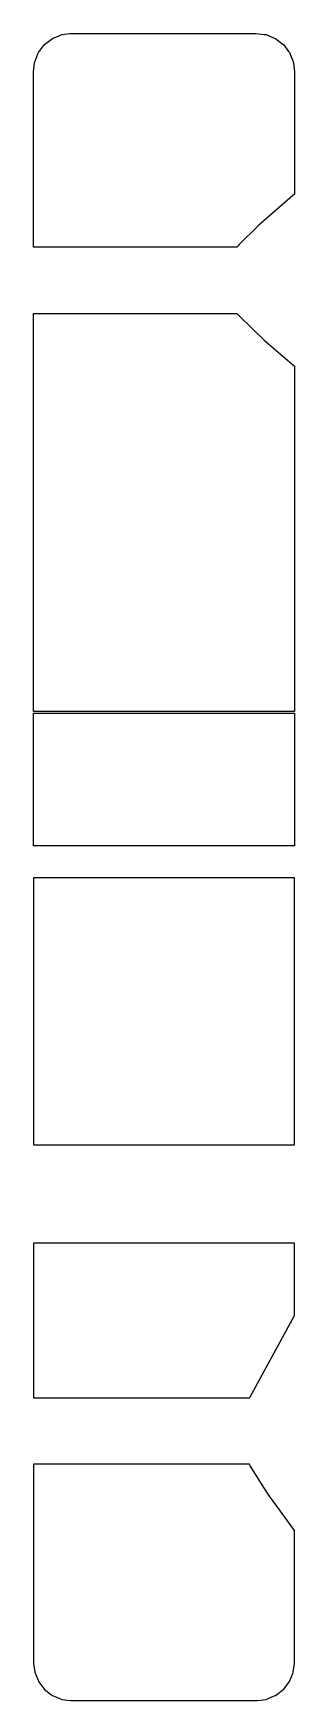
# Model space of a CAD drawing. Header units: metres. Extents: x 2.4 to 16, y -16 to 70.9.
import ezdxf

# ---------------------------------------------------------------- set-up
doc = ezdxf.new("R2010")
doc.units = ezdxf.units.M

msp = doc.modelspace()

# ---------------------------------------------------------------- linework, layer by layer
for p, q in [((2.986, 70.339), (3.321, 70.597)), ((3.321, 70.597), (3.4, 70.657)), ((3.4, 70.657), (3.785, 70.817)), ((3.785, 70.817), (3.882, 70.857)), ((3.882, 70.857), (4.294, 70.911)), ((4.294, 70.911), (4.4, 70.925)), ((4.4, 70.925), (12.033, 70.925)), ((12.033, 70.925), (14, 70.925)), ((14, 70.925), (14.413, 70.871)), ((14.413, 70.871), (14.518, 70.857)), ((14.518, 70.857), (14.908, 70.695)), ((14.908, 70.695), (15, 70.657)), ((15, 70.657), (15.343, 70.394)), ((2.468, 69.443), (2.638, 69.854)), ((2.638, 69.854), (2.668, 69.925)), ((2.668, 69.925), (2.931, 70.268)), ((2.931, 70.268), (2.986, 70.339)), ((15.343, 70.394), (15.414, 70.339)), ((15.414, 70.339), (15.685, 69.986)), ((15.685, 69.986), (15.732, 69.925)), ((15.732, 69.925), (15.908, 69.499)), ((2.4, 68.919), (2.46, 69.382)), ((2.4, 67.952), (2.4, 68.919)), ((2.46, 69.382), (2.468, 69.443)), ((15.908, 69.499), (15.932, 69.443)), ((15.932, 69.443), (15.94, 69.382)), ((15.94, 69.382), (16, 68.919)), ((16, 68.919), (16, 67.65)), ((16, 68.919), (16, 68.919)), ((2.4, 67.491), (2.4, 67.952)), ((2.4, 63.674), (2.4, 67.491)), ((16, 67.65), (16, 62.545)), ((2.4, 62.466), (2.4, 63.674)), ((2.4, 61.851), (2.4, 62.466)), ((2.4, 60.978), (2.4, 61.851)), ((15.768, 62.352), (14.127, 60.913)), ((15.885, 62.452), (15.768, 62.352)), ((16, 62.545), (15.885, 62.452)), ((2.4, 60.755), (2.4, 60.978)), ((14.127, 60.913), (13.096, 59.892)), ((2.4, 60.603), (2.4, 60.755)), ((2.4, 59.844), (2.4, 60.603)), ((2.4, 59.837), (2.4, 59.844)), ((2.4, 59.831), (2.4, 59.837)), ((2.4, 59.781), (2.4, 59.831)), ((12.198, 59.781), (2.4, 59.781)), ((13, 59.781), (12.198, 59.781)), ((13.039, 59.831), (13, 59.781)), ((13.053, 59.849), (13.039, 59.831)), ((13.096, 59.892), (13.053, 59.849)), ((2.4, 56.283), (2.4, 56.323)), ((2.4, 56.323), (3.202, 56.323)), ((2.4, 55.892), (2.4, 56.283)), ((2.4, 50.744), (2.4, 55.892)), ((3.202, 56.323), (13, 56.323)), ((13, 56.323), (13.043, 56.268)), ((13.043, 56.268), (13.063, 56.245)), ((13.063, 56.245), (13.839, 55.478)), ((13.839, 55.478), (14.413, 54.929)), ((14.413, 54.929), (16, 53.577)), ((16, 53.577), (16, 49.088)), ((16, 53.577), (16, 53.577)), ((2.4, 45.521), (2.4, 50.744)), ((16, 49.088), (16, 47.58)), ((16, 47.58), (16, 44.15)), ((2.4, 44.15), (2.4, 45.521)), ((2.4, 40.247), (2.4, 44.15)), ((16, 44.15), (16, 35.563)), ((2.4, 35.563), (2.4, 40.247)), ((2.516, 35.563), (2.4, 35.563)), ((2.4, 31.673), (2.4, 35.489)), ((2.4, 35.489), (15.884, 35.489)), ((16, 35.563), (2.516, 35.563)), ((15.884, 35.489), (16, 35.489)), ((16, 35.489), (16, 35.194)), ((16, 35.489), (16, 35.489)), ((16, 35.194), (16, 28.561)), ((2.4, 28.561), (2.4, 31.673)), ((13.396, 28.561), (2.4, 28.561)), ((16, 28.561), (13.396, 28.561)), ((5.004, 26.903), (2.4, 26.903)), ((2.4, 26.903), (2.4, 23.084)), ((16, 26.903), (5.004, 26.903)), ((16, 19.901), (16, 26.903)), ((2.4, 23.084), (2.4, 19.901)), ((2.4, 19.901), (2.4, 18.545)), ((16, 16.511), (16, 19.901)), ((2.4, 18.545), (2.4, 16.511)), ((2.4, 16.511), (2.4, 14.545)), ((16, 12.973), (16, 16.511)), ((2.4, 14.545), (2.4, 12.973)), ((2.4, 12.973), (7.956, 12.973)), ((7.956, 12.973), (16, 12.973)), ((16, 12.973), (16, 12.973)), ((10.444, 7.85), (2.4, 7.85)), ((2.4, 7.85), (2.4, 5.49)), ((16, 7.85), (10.444, 7.85)), ((16, 4.727), (16, 7.85)), ((2.4, 5.49), (2.4, -0.2)), ((16, 4.077), (16, 4.727)), ((14.729, 1.751), (16, 4.077)), ((16, 4.077), (16, 4.077)), ((13.669, -0.187), (14.729, 1.751)), ((2.4, -0.2), (2.4, -0.215)), ((2.4, -0.215), (13.306, -0.215)), ((13.306, -0.215), (13.656, -0.215)), ((13.656, -0.215), (13.666, -0.193)), ((13.666, -0.193), (13.669, -0.187)), ((3.44, -3.674), (2.4, -3.674)), ((2.4, -3.674), (2.4, -3.735)), ((2.4, -3.735), (2.4, -3.742)), ((2.4, -3.742), (2.4, -3.75)), ((2.4, -3.75), (2.4, -4.485)), ((13.656, -3.674), (3.44, -3.674)), ((13.693, -3.751), (13.656, -3.674)), ((13.71, -3.781), (13.693, -3.751)), ((14.27, -4.689), (13.71, -3.781)), ((2.4, -4.485), (2.4, -4.621)), ((2.4, -4.621), (2.4, -4.804)), ((2.4, -4.804), (2.4, -5.635)), ((14.701, -5.336), (14.27, -4.689)), ((2.4, -5.635), (2.4, -6.112)), ((15.124, -5.923), (14.701, -5.336)), ((16, -7.125), (15.124, -5.923)), ((2.4, -6.112), (2.4, -6.904)), ((2.4, -6.904), (2.4, -8.586)), ((16, -8.278), (16, -7.125)), ((2.4, -8.586), (2.4, -9.684)), ((16, -10.471), (16, -8.278)), ((2.4, -9.684), (2.4, -10.356)), ((2.4, -10.356), (2.4, -10.755)), ((2.4, -10.755), (2.4, -10.969)), ((2.4, -10.969), (2.4, -13.958)), ((16, -11.421), (16, -10.471)), ((16, -11.448), (16, -11.421)), ((16, -11.928), (16, -11.448)), ((16, -12.177), (16, -11.928)), ((16, -14), (16, -12.177)), ((2.4, -13.958), (2.4, -14)), ((2.4, -14), (2.409, -14.068)), ((2.409, -14.068), (2.468, -14.518)), ((2.468, -14.518), (2.642, -14.937)), ((15.732, -15), (15.907, -14.578)), ((15.907, -14.578), (15.932, -14.518)), ((15.932, -14.518), (15.991, -14.065)), ((15.991, -14.065), (15.999, -14.016)), ((15.999, -14.016), (16, -14)), ((16, -14), (16, -14)), ((2.642, -14.937), (2.668, -15)), ((2.668, -15), (2.944, -15.36)), ((2.944, -15.36), (2.986, -15.414)), ((2.986, -15.414), (3.346, -15.691)), ((15, -15.732), (15.362, -15.454)), ((15.362, -15.454), (15.414, -15.414)), ((15.414, -15.414), (15.692, -15.052)), ((15.692, -15.052), (15.732, -15)), ((3.346, -15.691), (3.4, -15.732)), ((3.4, -15.732), (3.819, -15.906)), ((3.819, -15.906), (3.882, -15.932)), ((3.882, -15.932), (4.332, -15.991)), ((4.332, -15.991), (4.366, -15.996)), ((4.366, -15.996), (4.385, -15.999)), ((4.385, -15.999), (4.4, -16)), ((4.4, -16), (5.002, -16)), ((5.002, -16), (14, -16)), ((14, -16), (14.065, -15.991)), ((14.065, -15.991), (14.518, -15.932)), ((14.518, -15.932), (14.94, -15.757)), ((14.94, -15.757), (15, -15.732))]:
    msp.add_line(p, q)

doc.saveas('drawing.dxf')
